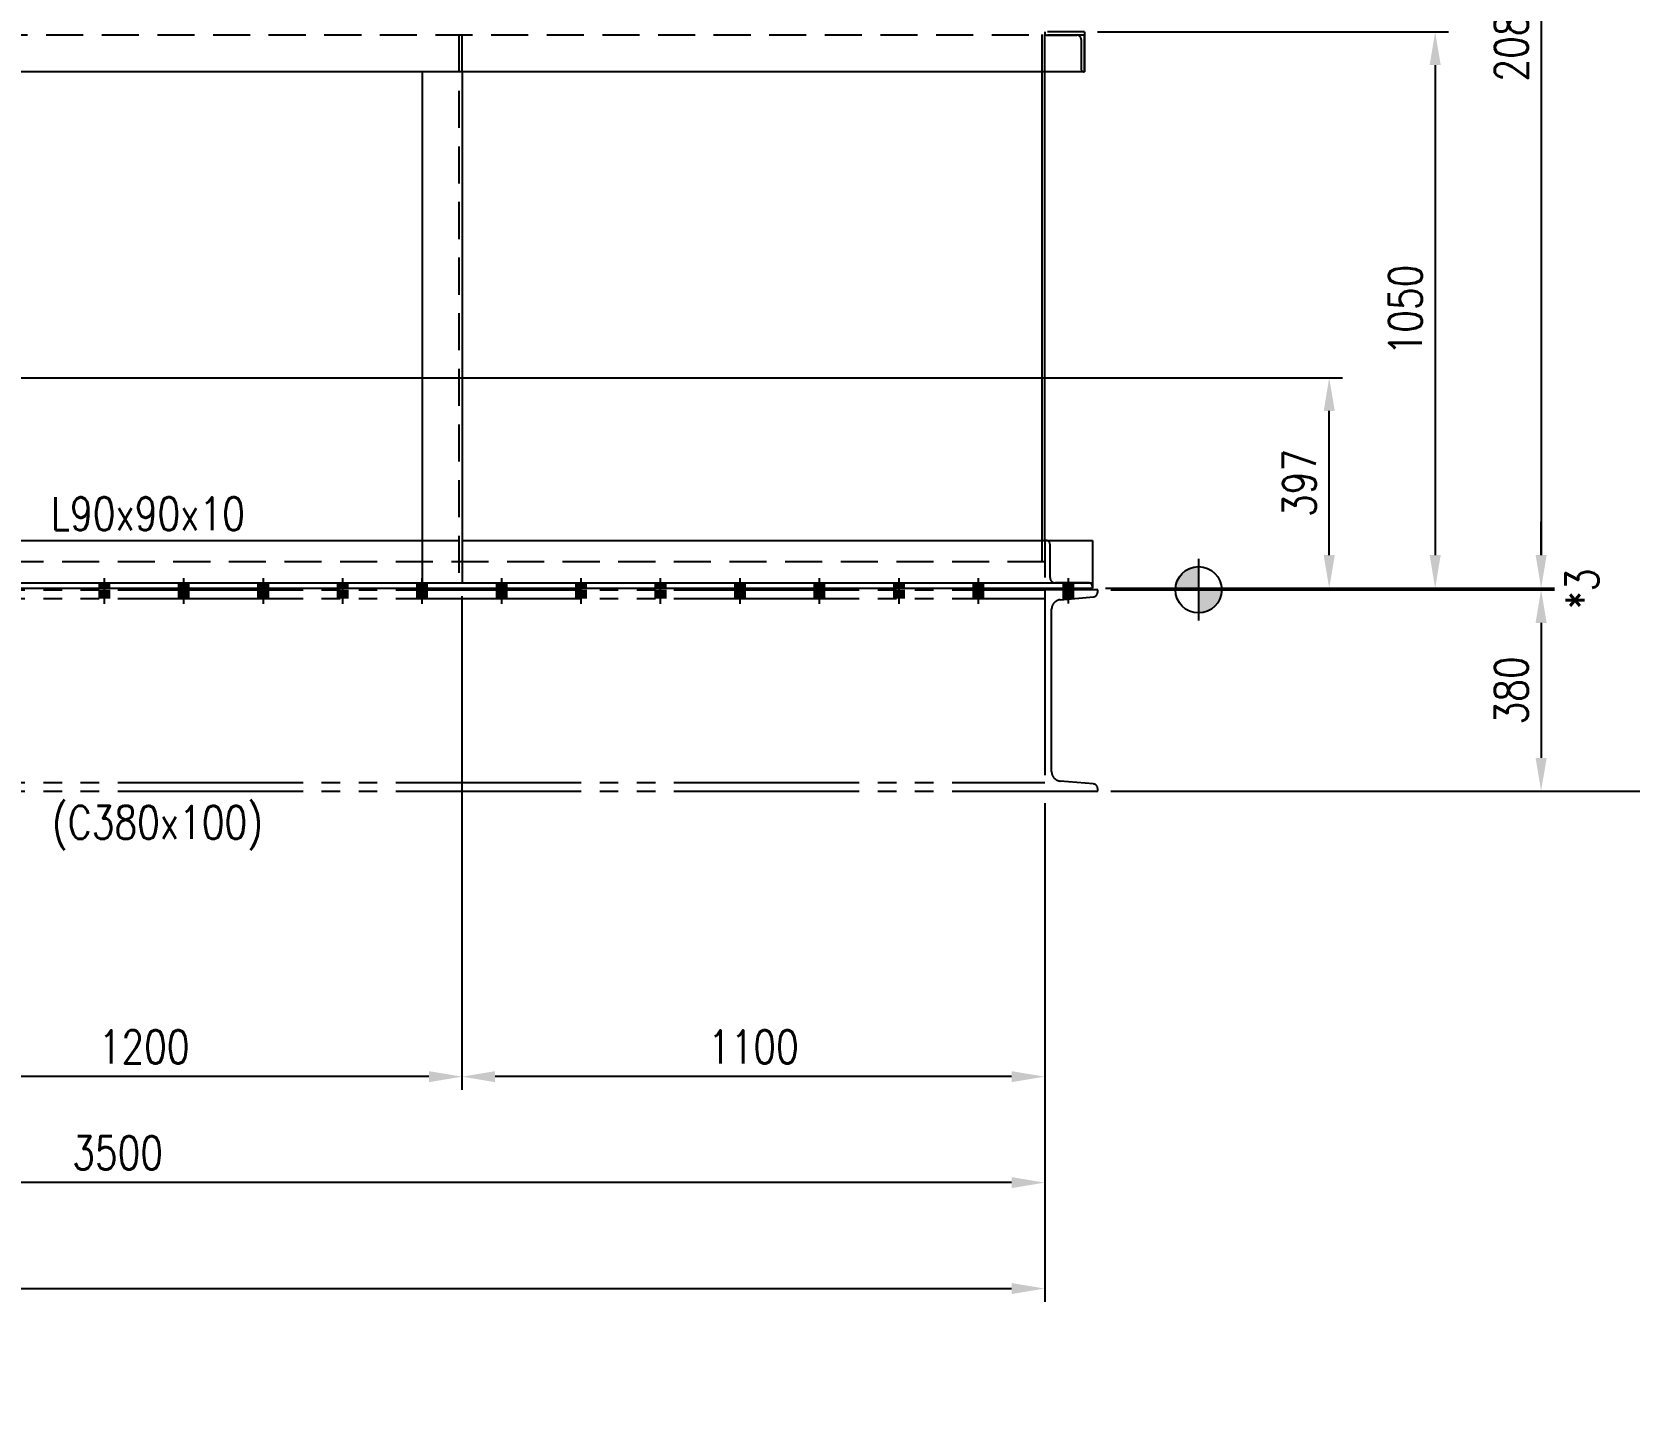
# Model space of a CAD drawing. Header units: millimetres. Extents: x 0 to 134087, y -49114 to 20834.
# Drawn here: x 60065 to 63080, y -41612 to -39022 of the extents above; entities that cross this region are included whole.
import ezdxf

# ---------------------------------------------------------------- set-up
doc = ezdxf.new("R2010")
doc.units = ezdxf.units.MM
doc.header["$LTSCALE"] = 35
for name, pattern in [('JNK-CENTER', [34, 30, -1.5, 1, -1.5]), ('JNK-HIDDEN', [3, 2, -1]), ('JNK-PHANTOM', [15, 10, -1, 1, -1, 1, -1])]:
    doc.linetypes.add(name, pattern=pattern)
for name, color, linetype in [('CEN-R', 1, 'JNK-CENTER'), ('CON-G', 3, 'Continuous'), ('CON-Y', 2, 'Continuous'), ('Dim-W', 7, 'Continuous'), ('HID-Y', 2, 'JNK-HIDDEN'), ('PHA-M', 6, 'JNK-PHANTOM'), ('STL-OBJT', 7, 'Continuous')]:
    doc.layers.add(name, color=color, linetype=linetype)
doc.styles.add('SIMPLEX', font='simplex.shx', dxfattribs={"width": 0.8})
doc.dimstyles.new('DIM25', dxfattribs={"dimscale": 25, "dimtxt": 2.5, "dimasz": 2.5, "dimexe": 1, "dimexo": 1, "dimgap": 1, "dimtad": 1, "dimdec": 1, "dimdsep": 46, "dimtxsty": 'SIMPLEX', "dimcen": 0, "dimclrt": 2, "dimazin": 2, "dimtfac": 1, "dimtdec": 1, "dimtix": 1, "dimtmove": 2, "dimatfit": 0, "dimfxl": 0.18, "dimtolj": 1, "dimtzin": 0, "dimarcsym": 0})

# ---------------------------------------------------------------- blocks, each defined once
blk = doc.blocks.new('*D2572')
at = {"layer": 'DEFPOINTS', "color": 0, "transparency": 16777216}
for p in [(60877.1, -40062.2), (61977.1, -40455.2), (60877.1, -40994.3)]:
    blk.add_point(p, dxfattribs=at)
at = {"layer": 'Dim-W', "color": 0, "lineweight": -2, "transparency": 16777216}
for p, q in [((60877.1, -40087.2), (60877.1, -41019.3)), ((61977.1, -40480.2), (61977.1, -41019.3)), ((61914.6, -40994.3), (60939.6, -40994.3))]:
    blk.add_line(p, q, dxfattribs=at)
at = {"layer": 'Dim-W', "color": 0, "transparency": 16777216}
for points in [[(60939.6, -40983.9), (60939.6, -41004.7), (60877.1, -40994.3)], [(61914.6, -40983.9), (61914.6, -41004.7), (61977.1, -40994.3)]]:
    blk.add_solid(points, dxfattribs=at)
at = {"layer": 'Dim-W', "color": 2, "transparency": 16777216, "insert": (61427.1, -40938), "char_height": 62.5, "attachment_point": 5, "style": 'SIMPLEX', "bg_fill": 3, "box_fill_scale": 1.1, "bg_fill_color": 256, "bg_fill_true_color": 13158600, "bg_fill_transparency": 0}
blk.add_mtext('\\A1;1100', dxfattribs=at)
blk = doc.blocks.new('*D2573')
at = {"layer": 'DEFPOINTS', "color": 0, "transparency": 16777216}
for p in [(59677.1, -40062.2), (60877.1, -40062.2), (59677.1, -40994.3)]:
    blk.add_point(p, dxfattribs=at)
at = {"layer": 'Dim-W', "color": 0, "lineweight": -2, "transparency": 16777216}
for p, q in [((59677.1, -40087.2), (59677.1, -41019.3)), ((60877.1, -40087.2), (60877.1, -41019.3)), ((60814.6, -40994.3), (59739.6, -40994.3))]:
    blk.add_line(p, q, dxfattribs=at)
at = {"layer": 'Dim-W', "color": 0, "transparency": 16777216}
for points in [[(59739.6, -40983.9), (59739.6, -41004.7), (59677.1, -40994.3)], [(60814.6, -40983.9), (60814.6, -41004.7), (60877.1, -40994.3)]]:
    blk.add_solid(points, dxfattribs=at)
at = {"layer": 'Dim-W', "color": 2, "transparency": 16777216, "insert": (60277.1, -40938), "char_height": 62.5, "attachment_point": 5, "style": 'SIMPLEX', "bg_fill": 3, "box_fill_scale": 1.1, "bg_fill_color": 256, "bg_fill_true_color": 13158600, "bg_fill_transparency": 0}
blk.add_mtext('\\A1;1200', dxfattribs=at)
blk = doc.blocks.new('*D2576')
at = {"layer": 'DEFPOINTS', "color": 0, "transparency": 16777216}
for p in [(61977.1, -40455.2), (58477.1, -40555.2), (58477.1, -41194.3)]:
    blk.add_point(p, dxfattribs=at)
at = {"layer": 'Dim-W', "color": 0, "lineweight": -2, "transparency": 16777216}
for p, q in [((61977.1, -40480.2), (61977.1, -41219.3)), ((58477.1, -40580.2), (58477.1, -41219.3)), ((61914.6, -41194.3), (58539.6, -41194.3))]:
    blk.add_line(p, q, dxfattribs=at)
at = {"layer": 'Dim-W', "color": 0, "transparency": 16777216}
for points in [[(58539.6, -41183.9), (58539.6, -41204.7), (58477.1, -41194.3)], [(61914.6, -41183.9), (61914.6, -41204.7), (61977.1, -41194.3)]]:
    blk.add_solid(points, dxfattribs=at)
at = {"layer": 'Dim-W', "color": 2, "transparency": 16777216, "insert": (60227.1, -41138), "char_height": 62.5, "attachment_point": 5, "style": 'SIMPLEX', "bg_fill": 3, "box_fill_scale": 1.1, "bg_fill_color": 256, "bg_fill_true_color": 13158600, "bg_fill_transparency": 0}
blk.add_mtext('\\A1;3500', dxfattribs=at)
blk = doc.blocks.new('*D2645')
at = {"layer": 'DEFPOINTS', "color": 0, "transparency": 16777216}
for p in [(54977.1, -40454.1), (61977.1, -40453.3), (61977.1, -41394.3)]:
    blk.add_point(p, dxfattribs=at)
at = {"layer": 'Dim-W', "color": 0, "lineweight": -2, "transparency": 16777216}
for p, q in [((54977.1, -40479.1), (54977.1, -41419.3)), ((61977.1, -40478.3), (61977.1, -41419.3)), ((55039.6, -41394.3), (61914.6, -41394.3))]:
    blk.add_line(p, q, dxfattribs=at)
at = {"layer": 'Dim-W', "color": 0, "transparency": 16777216}
for points in [[(55039.6, -41383.9), (55039.6, -41404.7), (54977.1, -41394.3)], [(61914.6, -41383.9), (61914.6, -41404.7), (61977.1, -41394.3)]]:
    blk.add_solid(points, dxfattribs=at)
at = {"layer": 'Dim-W', "color": 2, "transparency": 16777216, "char_height": 62.5, "attachment_point": 5, "style": 'SIMPLEX'}
for s, insert in [('\\A1;7000', (58477.1, -41338)), ('\\A1;(O/O CASING PL.)', (58477.1, -41466.9))]:
    blk.add_mtext(s, dxfattribs=dict(at, insert=insert))
blk = doc.blocks.new('*D2584')
at = {"layer": 'DEFPOINTS', "color": 0, "transparency": 16777216}
for p in [(62052.1, -37988.2), (62067.1, -40072.2), (62914.2, -40072.2)]:
    blk.add_point(p, dxfattribs=at)
at = {"layer": 'Dim-W', "color": 0, "lineweight": -2, "transparency": 16777216}
for p, q in [((62077.1, -37988.2), (62939.2, -37988.2)), ((62914.2, -38050.7), (62914.2, -40009.7)), ((62092.1, -40072.2), (62939.2, -40072.2))]:
    blk.add_line(p, q, dxfattribs=at)
at = {"layer": 'Dim-W', "color": 0, "transparency": 16777216}
for points in [[(62903.8, -38050.7), (62924.7, -38050.7), (62914.2, -37988.2)], [(62903.8, -40009.7), (62924.7, -40009.7), (62914.2, -40072.2)]]:
    blk.add_solid(points, dxfattribs=at)
at = {"layer": 'Dim-W', "color": 2, "transparency": 16777216, "insert": (62858, -39030.2), "char_height": 62.5, "attachment_point": 5, "rotation": 90, "style": 'SIMPLEX', "bg_fill": 3, "box_fill_scale": 1.1, "bg_fill_color": 256, "bg_fill_true_color": 13158600, "bg_fill_transparency": 0}
blk.add_mtext('\\A1;2084', dxfattribs=at)
blk = doc.blocks.new('*D2585')
at = {"layer": 'DEFPOINTS', "color": 0, "transparency": 16777216}
for p in [(62077.1, -40075.2), (62077.1, -40455.2), (62914.2, -40455.2)]:
    blk.add_point(p, dxfattribs=at)
at = {"layer": 'Dim-W', "color": 0, "lineweight": -2, "transparency": 16777216}
for p, q in [((62102.1, -40075.2), (62939.2, -40075.2)), ((62914.2, -40137.7), (62914.2, -40392.7)), ((62102.1, -40455.2), (62939.2, -40455.2))]:
    blk.add_line(p, q, dxfattribs=at)
at = {"layer": 'Dim-W', "color": 0, "transparency": 16777216}
for points in [[(62903.8, -40137.7), (62924.7, -40137.7), (62914.2, -40075.2)], [(62903.8, -40392.7), (62924.7, -40392.7), (62914.2, -40455.2)]]:
    blk.add_solid(points, dxfattribs=at)
at = {"layer": 'Dim-W', "color": 2, "transparency": 16777216, "insert": (62858, -40265.2), "char_height": 62.5, "attachment_point": 5, "rotation": 90, "style": 'SIMPLEX', "bg_fill": 3, "box_fill_scale": 1.1, "bg_fill_color": 256, "bg_fill_true_color": 13158600, "bg_fill_transparency": 0}
blk.add_mtext('\\A1;380', dxfattribs=at)
blk = doc.blocks.new('*D2587')
at = {"layer": 'DEFPOINTS', "color": 0, "transparency": 16777216}
for p in [(59205.1, -36155.2), (62077.1, -40455.2), (63114.2, -40455.2)]:
    blk.add_point(p, dxfattribs=at)
at = {"layer": 'Dim-W', "color": 0, "lineweight": -2, "transparency": 16777216}
for p, q in [((59230.1, -36155.2), (63139.2, -36155.2)), ((63114.2, -36217.7), (63114.2, -40392.7)), ((62102.1, -40455.2), (63139.2, -40455.2))]:
    blk.add_line(p, q, dxfattribs=at)
at = {"layer": 'Dim-W', "color": 0, "transparency": 16777216}
for points in [[(63103.8, -36217.7), (63124.7, -36217.7), (63114.2, -36155.2)], [(63103.8, -40392.7), (63124.7, -40392.7), (63114.2, -40455.2)]]:
    blk.add_solid(points, dxfattribs=at)
at = {"layer": 'Dim-W', "color": 2, "transparency": 16777216, "insert": (63058, -38305.2), "char_height": 62.5, "attachment_point": 5, "rotation": 90, "style": 'SIMPLEX', "bg_fill": 3, "box_fill_scale": 1.1, "bg_fill_color": 256, "bg_fill_true_color": 13158600, "bg_fill_transparency": 0}
blk.add_mtext('\\A1;4300', dxfattribs=at)
blk = doc.blocks.new('FS-MARK')
h = blk.add_hatch(color=256)
edge = h.paths.add_edge_path()
edge.add_arc((0, 0), 1.75, 90, 180)
edge.add_line((-1.75, 0), (0, 0))
edge.add_line((0, 0), (0, 1.75))
h = blk.add_hatch(color=256)
edge = h.paths.add_edge_path()
edge.add_line((0, 0), (0, -1.75))
edge.add_arc((0, 0), 1.75, 270, 360)
edge.add_line((1.75, 0), (0, 0))
for p, q in [((0, 2.33), (0, -2.33)), ((2.33, 0), (-2.33, 0))]:
    blk.add_line(p, q)
blk.add_circle((0, 0), 1.75)
at = {"layer": 'CON-Y', "style": 'SIMPLEX', "width": 0.8}
blk.add_attdef('F.S.', (3.19, 1), '', height=2.5, dxfattribs=at)
blk = doc.blocks.new('*D2590')
at = {"layer": 'DEFPOINTS', "color": 0, "transparency": 16777216}
for p in [(59404.1, -39675.2), (62514.2, -39675.2), (62067.1, -40072.2)]:
    blk.add_point(p, dxfattribs=at)
at = {"layer": 'Dim-W', "color": 0, "lineweight": -2, "transparency": 16777216}
for p, q in [((59429.1, -39675.2), (62539.2, -39675.2)), ((62514.2, -40009.7), (62514.2, -39737.7)), ((62092.1, -40072.2), (62539.2, -40072.2))]:
    blk.add_line(p, q, dxfattribs=at)
at = {"layer": 'Dim-W', "color": 0, "transparency": 16777216}
for points in [[(62503.8, -39737.7), (62524.7, -39737.7), (62514.2, -39675.2)], [(62503.8, -40009.7), (62524.7, -40009.7), (62514.2, -40072.2)]]:
    blk.add_solid(points, dxfattribs=at)
at = {"layer": 'Dim-W', "color": 2, "transparency": 16777216, "insert": (62458, -39873.7), "char_height": 62.5, "attachment_point": 5, "rotation": 90, "style": 'SIMPLEX', "bg_fill": 3, "box_fill_scale": 1.1, "bg_fill_color": 256, "bg_fill_true_color": 13158600, "bg_fill_transparency": 0}
blk.add_mtext('\\A1;397', dxfattribs=at)
blk = doc.blocks.new('*D2592')
at = {"layer": 'DEFPOINTS', "color": 0, "transparency": 16777216}
for p in [(62914.2, -40072.2), (62914.2, -40075.2), (62914.2, -40075.2)]:
    blk.add_point(p, dxfattribs=at)
at = {"layer": 'Dim-W', "color": 0, "lineweight": -2, "transparency": 16777216}
for p, q in [((62914.2, -40009.7), (62914.2, -39947.2)), ((62914.2, -40072.2), (62914.2, -40075.2)), ((62914.2, -40137.7), (62914.2, -40200.2))]:
    blk.add_line(p, q, dxfattribs=at)
at = {"layer": 'Dim-W', "color": 0, "transparency": 16777216}
for points in [[(62903.8, -40009.7), (62924.7, -40009.7), (62914.2, -40072.2)], [(62903.8, -40137.7), (62924.7, -40137.7), (62914.2, -40075.2)]]:
    blk.add_solid(points, dxfattribs=at)
at = {"layer": 'Dim-W', "color": 2, "transparency": 16777216, "insert": (62991.5, -40073.7), "char_height": 62.5, "attachment_point": 5, "rotation": 90, "style": 'SIMPLEX', "bg_fill": 3, "box_fill_scale": 1.1, "bg_fill_color": 256, "bg_fill_true_color": 13158600, "bg_fill_transparency": 0}
blk.add_mtext('\\A1;*3', dxfattribs=at)
blk = doc.blocks.new('*D2623')
at = {"layer": 'DEFPOINTS', "color": 0, "transparency": 16777216}
for p in [(62052.1, -39022.2), (62067.1, -40072.2), (62714.2, -40072.2)]:
    blk.add_point(p, dxfattribs=at)
at = {"layer": 'Dim-W', "color": 0, "lineweight": -2, "transparency": 16777216}
for p, q in [((62077.1, -39022.2), (62739.2, -39022.2)), ((62714.2, -39084.7), (62714.2, -40009.7)), ((62092.1, -40072.2), (62739.2, -40072.2))]:
    blk.add_line(p, q, dxfattribs=at)
at = {"layer": 'Dim-W', "color": 0, "transparency": 16777216}
for points in [[(62703.8, -39084.7), (62724.7, -39084.7), (62714.2, -39022.2)], [(62703.8, -40009.7), (62724.7, -40009.7), (62714.2, -40072.2)]]:
    blk.add_solid(points, dxfattribs=at)
at = {"layer": 'Dim-W', "color": 2, "transparency": 16777216, "insert": (62658, -39547.2), "char_height": 62.5, "attachment_point": 5, "rotation": 90, "style": 'SIMPLEX', "bg_fill": 3, "box_fill_scale": 1.1, "bg_fill_color": 256, "bg_fill_true_color": 13158600, "bg_fill_transparency": 0}
blk.add_mtext('\\A1;1050', dxfattribs=at)

msp = doc.modelspace()

# ---------------------------------------------------------------- linework, layer by layer
at = {"layer": 'CON-G'}
for p, q in [((60802.1409, -39097.2481), (60802.1409, -40062.2481)), ((60877.1409, -39097.2481), (60877.1409, -40062.2481)), ((61972.1409, -39982.2481), (61972.1409, -39097.2481)), ((61977.1409, -39982.2481), (61977.1409, -39097.2481)), ((59677.1409, -39982.2481), (60802.1409, -39982.2481)), ((60877.1409, -39982.2481), (62067.1409, -39982.2481)), ((62067.1409, -39982.2481), (62067.1409, -40072.2481)), ((54887.1409, -40062.2481), (62067.1409, -40062.2481)), ((54887.1409, -40072.2481), (62067.1409, -40072.2481))]:
    msp.add_line(p, q, dxfattribs=at)
at = {"layer": 'HID-Y'}
for p, q in [((60871.1409, -39028.2481), (60871.1409, -40062.2481)), ((60802.1409, -39982.2481), (60877.1409, -39982.2481)), ((61972.1409, -40022.2481), (61972.1409, -39982.2481)), ((61977.1409, -40022.2481), (54977.1409, -40022.2481))]:
    msp.add_line(p, q, dxfattribs=at)
msp.add_lwpolyline([(61977.1409, -40072.2481), (62067.1409, -40072.2481), (62067.1409, -40069.2481, 0.414213562), (62060.1409, -40062.2481), (61997.1409, -40062.2481, -0.414213562), (61987.1409, -40052.2481), (61987.1409, -39989.2481, 0.414213562), (61980.1409, -39982.2481), (61977.1409, -39982.2481)], format="xyb", close=True, dxfattribs=at)
at = {"layer": 'PHA-M'}
for p, q in [((54977.1409, -40075.2481), (61977.1409, -40075.2481)), ((54977.1409, -40091.7481), (61977.1409, -40091.7481)), ((54977.1409, -40438.7481), (61977.1409, -40438.7481)), ((54977.1409, -40455.2481), (61977.1409, -40455.2481))]:
    msp.add_line(p, q, dxfattribs=at)
msp.add_lwpolyline([(61977.1409, -40075.2481), (61977.1409, -40455.2481), (62077.1409, -40455.2481), (62077.1409, -40450.8009, 0.388878732), (62068.9253, -40441.8351), (62006.5721, -40436.3799, -0.388878732), (61990.1409, -40418.4484), (61990.1409, -40112.0478, -0.388878732), (62006.5721, -40094.1163), (62068.9253, -40088.6611, 0.388878732), (62077.1409, -40079.6954), (62077.1409, -40075.2481)], format="xyb", close=True, dxfattribs=at)

# ---------------------------------------------------------------- texts
at = {"layer": 'CON-Y', "style": 'SIMPLEX', "width": 0.8}
for s, p in [('L90x90x10', (60100.9388, -39962.9416)), ('(C380x100)', (60103.1848, -40545.6211))]:
    msp.add_text(s, height=62.5, dxfattribs=at).set_placement(p)

# ---------------------------------------------------------------- next in the draw order: dimensions: what is measured, and where the dimension line sits
at = {"layer": 'Dim-W'}
dim = msp.add_linear_dim(base=(62914.2408, -40072.2481), p1=(62052.1409, -37988.2481), p2=(62067.1409, -40072.2481), angle=90, dimstyle='DIM25', override={"dimdec": 0, "dimtdec": 0, "dimtix": 0, "dimtmove": 0, "dimatfit": 2, "dimtfill": 1}, dxfattribs=at)
dim.commit()
dim.dimension.update_dxf_attribs({"geometry": '*D2584', "text_midpoint": (62857.9908, -39030.2481)})
dim = msp.add_linear_dim(base=(60877.1409, -40994.2964), p1=(61977.1409, -40455.2481), p2=(60877.1409, -40062.2481), angle=180, dimstyle='DIM25', override={"dimdec": 0, "dimtdec": 0, "dimtix": 0, "dimtmove": 0, "dimatfit": 2, "dimtfill": 1}, dxfattribs=at)
dim.commit()
dim.dimension.update_dxf_attribs({"geometry": '*D2572', "text_midpoint": (61427.1409, -40994.2964), "dimtype": 160})

# ---------------------------------------------------------------- next in the draw order: dimensions: what is measured, and where the dimension line sits
for base, p1, p2, angle, picture, middle in [((59677.1409, -40994.2964), (60877.1409, -40062.2481), (59677.1409, -40062.2481), 180, '*D2573', (60277.1409, -40938.0464)), ((62914.2408, -40455.2481), (62077.1409, -40075.2481), (62077.1409, -40455.2481), 90, '*D2585', (62857.9908, -40265.2481))]:
    dim = msp.add_linear_dim(base=base, p1=p1, p2=p2, angle=angle, dimstyle='DIM25', override={"dimdec": 0, "dimtdec": 0, "dimtix": 0, "dimatfit": 2, "dimtfill": 1}, dxfattribs=at)
    dim.commit()
    dim.dimension.update_dxf_attribs({"geometry": picture, "text_midpoint": middle})

# ---------------------------------------------------------------- next in the draw order: dimensions: what is measured, and where the dimension line sits
dim = msp.add_linear_dim(base=(58477.1409, -41194.2964), p1=(61977.1409, -40455.2481), p2=(58477.1409, -40555.2481), angle=180, dimstyle='DIM25', override={"dimdec": 0, "dimtdec": 0, "dimtix": 0, "dimtmove": 0, "dimatfit": 2, "dimtfill": 1}, dxfattribs=at)
dim.commit()
dim.dimension.update_dxf_attribs({"geometry": '*D2576', "text_midpoint": (60227.1409, -41194.2964), "dimtype": 160})

# ---------------------------------------------------------------- next in the draw order: dimensions: what is measured, and where the dimension line sits
dim = msp.add_linear_dim(base=(61977.1409, -41394.2964), p1=(54977.1409, -40454.14), p2=(61977.1409, -40453.2657), text='<>\\X(O/O CASING PL.)', dimstyle='DIM25', dxfattribs=at)
dim.commit()
dim.dimension.update_dxf_attribs({"geometry": '*D2645', "text_midpoint": (58477.1409, -41394.2964)})

# ---------------------------------------------------------------- next in the draw order: dimensions: what is measured, and where the dimension line sits
dim = msp.add_linear_dim(base=(63114.2408, -40455.2481), p1=(59205.1409, -36155.2481), p2=(62077.1409, -40455.2481), angle=90, dimstyle='DIM25', override={"dimdec": 0, "dimtdec": 0, "dimtix": 0, "dimtmove": 0, "dimatfit": 2, "dimtfill": 1}, dxfattribs=at)
dim.commit()
dim.dimension.update_dxf_attribs({"geometry": '*D2587', "text_midpoint": (63114.2408, -38305.2481), "dimtype": 160})

# ---------------------------------------------------------------- next in the draw order: linework, layer by layer
at = {"layer": 'CON-G'}
for p, q in [((62052.1409, -39022.2481), (62052.1409, -39097.2481)), ((62052.1409, -39097.2481), (54902.1409, -39097.2481))]:
    msp.add_line(p, q, dxfattribs=at)
at = {"layer": 'HID-Y'}
for p, q in [((62052.1409, -39028.2481), (54902.1409, -39028.2481)), ((60877.1409, -39097.2481), (60877.1409, -39028.2481)), ((61972.1409, -39097.2481), (61972.1409, -39022.2481)), ((61977.1409, -39097.2481), (61977.1409, -39022.2481))]:
    msp.add_line(p, q, dxfattribs=at)
msp.add_lwpolyline([(62052.1409, -39022.2481), (61977.1409, -39022.2481), (61977.1409, -39024.2481, 0.414213562), (61981.1409, -39028.2481), (62037.6409, -39028.2481, -0.414213562), (62046.1409, -39036.7481), (62046.1409, -39093.2481, 0.414213562), (62050.1409, -39097.2481), (62052.1409, -39097.2481)], format="xyb", close=True, dxfattribs=at)

# ---------------------------------------------------------------- next in the draw order: block references
at = {"layer": 'STL-OBJT', "xscale": 25, "yscale": 25, "zscale": 25}
msp.add_blockref('FS-MARK', (62267.5462, -40075.2481), dxfattribs=at)

# ---------------------------------------------------------------- next in the draw order: dimensions: what is measured, and where the dimension line sits
at = {"layer": 'Dim-W'}
dim = msp.add_linear_dim(base=(62914.2408, -40075.2481), p1=(62914.2408, -40072.2481), p2=(62914.2408, -40075.2481), angle=90, text='*<>', dimstyle='DIM25', override={"dimdec": 3, "dimtdec": 3, "dimtix": 0, "dimatfit": 2, "dimtfill": 1}, dxfattribs=at)
dim.commit()
dim.dimension.update_dxf_attribs({"geometry": '*D2592', "text_midpoint": (62991.4661, -40073.7481), "dimtype": 160})

# ---------------------------------------------------------------- next in the draw order: dimensions: what is measured, and where the dimension line sits
dim = msp.add_linear_dim(base=(62514.2408, -39675.2481), p1=(62067.1409, -40072.2481), p2=(59404.1409, -39675.2481), angle=90, dimstyle='DIM25', override={"dimdec": 0, "dimtdec": 0, "dimtix": 0, "dimatfit": 2, "dimtfill": 1}, dxfattribs=at)
dim.commit()
dim.dimension.update_dxf_attribs({"geometry": '*D2590', "text_midpoint": (62457.9908, -39873.7481)})

# ---------------------------------------------------------------- next in the draw order: hatches: boundary and pattern name
h = msp.add_hatch(color=256, dxfattribs=at)
h.paths.add_polyline_path([(60202.1409, -40062.2481), (60211.6409, -40062.2481), (60211.6409, -40072.2481), (60202.1409, -40072.2481)])
h.paths.add_polyline_path([(60192.6409, -40062.2481), (60202.1409, -40062.2481), (60202.1409, -40072.2481), (60192.6409, -40072.2481)])
h.paths.add_polyline_path([(60202.1409, -40075.2481), (60211.6409, -40075.2481), (60211.6409, -40091.7481), (60202.1409, -40091.7481)])
h.paths.add_polyline_path([(60192.6409, -40075.2481), (60202.1409, -40075.2481), (60202.1409, -40091.7481), (60192.6409, -40091.7481)])
h = msp.add_hatch(color=256, dxfattribs=at)
h.paths.add_polyline_path([(60352.1409, -40062.2481), (60361.6409, -40062.2481), (60361.6409, -40072.2481), (60352.1409, -40072.2481)])
h.paths.add_polyline_path([(60342.6409, -40062.2481), (60352.1409, -40062.2481), (60352.1409, -40072.2481), (60342.6409, -40072.2481)])
h.paths.add_polyline_path([(60352.1409, -40075.2481), (60361.6409, -40075.2481), (60361.6409, -40091.7481), (60352.1409, -40091.7481)])
h.paths.add_polyline_path([(60342.6409, -40075.2481), (60352.1409, -40075.2481), (60352.1409, -40091.7481), (60342.6409, -40091.7481)])
h = msp.add_hatch(color=256, dxfattribs=at)
h.paths.add_polyline_path([(60502.1409, -40062.2481), (60511.6409, -40062.2481), (60511.6409, -40072.2481), (60502.1409, -40072.2481)])
h.paths.add_polyline_path([(60492.6409, -40062.2481), (60502.1409, -40062.2481), (60502.1409, -40072.2481), (60492.6409, -40072.2481)])
h.paths.add_polyline_path([(60502.1409, -40075.2481), (60511.6409, -40075.2481), (60511.6409, -40091.7481), (60502.1409, -40091.7481)])
h.paths.add_polyline_path([(60492.6409, -40075.2481), (60502.1409, -40075.2481), (60502.1409, -40091.7481), (60492.6409, -40091.7481)])
h = msp.add_hatch(color=256, dxfattribs=at)
h.paths.add_polyline_path([(60652.1409, -40062.2481), (60661.6409, -40062.2481), (60661.6409, -40072.2481), (60652.1409, -40072.2481)])
h.paths.add_polyline_path([(60642.6409, -40062.2481), (60652.1409, -40062.2481), (60652.1409, -40072.2481), (60642.6409, -40072.2481)])
h.paths.add_polyline_path([(60652.1409, -40075.2481), (60661.6409, -40075.2481), (60661.6409, -40091.7481), (60652.1409, -40091.7481)])
h.paths.add_polyline_path([(60642.6409, -40075.2481), (60652.1409, -40075.2481), (60652.1409, -40091.7481), (60642.6409, -40091.7481)])
h = msp.add_hatch(color=256, dxfattribs=at)
h.paths.add_polyline_path([(60802.1409, -40062.2481), (60811.6409, -40062.2481), (60811.6409, -40072.2481), (60802.1409, -40072.2481)])
h.paths.add_polyline_path([(60792.6409, -40062.2481), (60802.1409, -40062.2481), (60802.1409, -40072.2481), (60792.6409, -40072.2481)])
h.paths.add_polyline_path([(60802.1409, -40075.2481), (60811.6409, -40075.2481), (60811.6409, -40091.7481), (60802.1409, -40091.7481)])
h.paths.add_polyline_path([(60792.6409, -40075.2481), (60802.1409, -40075.2481), (60802.1409, -40091.7481), (60792.6409, -40091.7481)])
h = msp.add_hatch(color=256, dxfattribs=at)
h.paths.add_polyline_path([(60952.1409, -40062.2481), (60961.6409, -40062.2481), (60961.6409, -40072.2481), (60952.1409, -40072.2481)])
h.paths.add_polyline_path([(60942.6409, -40062.2481), (60952.1409, -40062.2481), (60952.1409, -40072.2481), (60942.6409, -40072.2481)])
h.paths.add_polyline_path([(60952.1409, -40075.2481), (60961.6409, -40075.2481), (60961.6409, -40091.7481), (60952.1409, -40091.7481)])
h.paths.add_polyline_path([(60942.6409, -40075.2481), (60952.1409, -40075.2481), (60952.1409, -40091.7481), (60942.6409, -40091.7481)])
h = msp.add_hatch(color=256, dxfattribs=at)
h.paths.add_polyline_path([(61102.1409, -40062.2481), (61111.6409, -40062.2481), (61111.6409, -40072.2481), (61102.1409, -40072.2481)])
h.paths.add_polyline_path([(61092.6409, -40062.2481), (61102.1409, -40062.2481), (61102.1409, -40072.2481), (61092.6409, -40072.2481)])
h.paths.add_polyline_path([(61102.1409, -40075.2481), (61111.6409, -40075.2481), (61111.6409, -40091.7481), (61102.1409, -40091.7481)])
h.paths.add_polyline_path([(61092.6409, -40075.2481), (61102.1409, -40075.2481), (61102.1409, -40091.7481), (61092.6409, -40091.7481)])
h = msp.add_hatch(color=256, dxfattribs=at)
h.paths.add_polyline_path([(61252.1409, -40062.2481), (61261.6409, -40062.2481), (61261.6409, -40072.2481), (61252.1409, -40072.2481)])
h.paths.add_polyline_path([(61242.6409, -40062.2481), (61252.1409, -40062.2481), (61252.1409, -40072.2481), (61242.6409, -40072.2481)])
h.paths.add_polyline_path([(61252.1409, -40075.2481), (61261.6409, -40075.2481), (61261.6409, -40091.7481), (61252.1409, -40091.7481)])
h.paths.add_polyline_path([(61242.6409, -40075.2481), (61252.1409, -40075.2481), (61252.1409, -40091.7481), (61242.6409, -40091.7481)])
h = msp.add_hatch(color=256, dxfattribs=at)
h.paths.add_polyline_path([(61402.1409, -40062.2481), (61411.6409, -40062.2481), (61411.6409, -40072.2481), (61402.1409, -40072.2481)])
h.paths.add_polyline_path([(61392.6409, -40062.2481), (61402.1409, -40062.2481), (61402.1409, -40072.2481), (61392.6409, -40072.2481)])
h.paths.add_polyline_path([(61402.1409, -40075.2481), (61411.6409, -40075.2481), (61411.6409, -40091.7481), (61402.1409, -40091.7481)])
h.paths.add_polyline_path([(61392.6409, -40075.2481), (61402.1409, -40075.2481), (61402.1409, -40091.7481), (61392.6409, -40091.7481)])
h = msp.add_hatch(color=256, dxfattribs=at)
h.paths.add_polyline_path([(61552.1409, -40062.2481), (61561.6409, -40062.2481), (61561.6409, -40072.2481), (61552.1409, -40072.2481)])
h.paths.add_polyline_path([(61542.6409, -40062.2481), (61552.1409, -40062.2481), (61552.1409, -40072.2481), (61542.6409, -40072.2481)])
h.paths.add_polyline_path([(61552.1409, -40075.2481), (61561.6409, -40075.2481), (61561.6409, -40091.7481), (61552.1409, -40091.7481)])
h.paths.add_polyline_path([(61542.6409, -40075.2481), (61552.1409, -40075.2481), (61552.1409, -40091.7481), (61542.6409, -40091.7481)])
h = msp.add_hatch(color=256, dxfattribs=at)
h.paths.add_polyline_path([(61702.1409, -40062.2481), (61711.6409, -40062.2481), (61711.6409, -40072.2481), (61702.1409, -40072.2481)])
h.paths.add_polyline_path([(61692.6409, -40062.2481), (61702.1409, -40062.2481), (61702.1409, -40072.2481), (61692.6409, -40072.2481)])
h.paths.add_polyline_path([(61702.1409, -40075.2481), (61711.6409, -40075.2481), (61711.6409, -40091.7481), (61702.1409, -40091.7481)])
h.paths.add_polyline_path([(61692.6409, -40075.2481), (61702.1409, -40075.2481), (61702.1409, -40091.7481), (61692.6409, -40091.7481)])
h = msp.add_hatch(color=256, dxfattribs=at)
h.paths.add_polyline_path([(61852.1409, -40062.2481), (61861.6409, -40062.2481), (61861.6409, -40072.2481), (61852.1409, -40072.2481)])
h.paths.add_polyline_path([(61842.6409, -40062.2481), (61852.1409, -40062.2481), (61852.1409, -40072.2481), (61842.6409, -40072.2481)])
h.paths.add_polyline_path([(61852.1409, -40075.2481), (61861.6409, -40075.2481), (61861.6409, -40091.7481), (61852.1409, -40091.7481)])
h.paths.add_polyline_path([(61842.6409, -40075.2481), (61852.1409, -40075.2481), (61852.1409, -40091.7481), (61842.6409, -40091.7481)])
h = msp.add_hatch(color=256, dxfattribs=at)
h.paths.add_polyline_path([(62022.1409, -40062.2481), (62031.6409, -40062.2481), (62031.6409, -40072.2481), (62022.1409, -40072.2481)])
h.paths.add_polyline_path([(62012.6409, -40062.2481), (62022.1409, -40062.2481), (62022.1409, -40072.2481), (62012.6409, -40072.2481)])
h.paths.add_polyline_path([(62022.1409, -40075.2481), (62031.6409, -40075.2481), (62031.6409, -40091.9231), (62022.1409, -40092.7542)])
h.paths.add_polyline_path([(62012.6409, -40075.2481), (62022.1409, -40075.2481), (62022.1409, -40092.7542), (62012.6409, -40093.5854)])

# ---------------------------------------------------------------- next in the draw order: linework, layer by layer
at = {"layer": 'CEN-R'}
for p, q in [((60202.1409, -40101.7481), (60202.1409, -40053.2481)), ((60352.1409, -40101.7481), (60352.1409, -40053.2481)), ((60502.1409, -40101.7481), (60502.1409, -40053.2481)), ((60652.1409, -40101.7481), (60652.1409, -40053.2481)), ((60802.1409, -40101.7481), (60802.1409, -40053.2481)), ((60952.1409, -40101.7481), (60952.1409, -40053.2481)), ((61102.1409, -40101.7481), (61102.1409, -40053.2481)), ((61252.1409, -40101.7481), (61252.1409, -40053.2481)), ((61402.1409, -40101.7481), (61402.1409, -40053.2481)), ((61552.1409, -40101.7481), (61552.1409, -40053.2481)), ((61702.1409, -40101.7481), (61702.1409, -40053.2481)), ((61852.1409, -40101.7481), (61852.1409, -40053.2481)), ((62022.1409, -40101.2481), (62022.1409, -40053.2481))]:
    msp.add_line(p, q, dxfattribs=at)
at = {"layer": 'HID-Y'}
for p, q in [((60192.6409, -40072.2481), (60192.6409, -40062.2481)), ((60211.6409, -40072.2481), (60211.6409, -40062.2481)), ((60342.6409, -40072.2481), (60342.6409, -40062.2481)), ((60361.6409, -40072.2481), (60361.6409, -40062.2481)), ((60492.6409, -40072.2481), (60492.6409, -40062.2481)), ((60511.6409, -40072.2481), (60511.6409, -40062.2481)), ((60642.6409, -40072.2481), (60642.6409, -40062.2481)), ((60661.6409, -40072.2481), (60661.6409, -40062.2481)), ((60792.6409, -40072.2481), (60792.6409, -40062.2481)), ((60811.6409, -40072.2481), (60811.6409, -40062.2481)), ((60942.6409, -40072.2481), (60942.6409, -40062.2481)), ((60961.6409, -40072.2481), (60961.6409, -40062.2481)), ((61092.6409, -40072.2481), (61092.6409, -40062.2481)), ((61111.6409, -40072.2481), (61111.6409, -40062.2481)), ((61242.6409, -40072.2481), (61242.6409, -40062.2481)), ((61261.6409, -40072.2481), (61261.6409, -40062.2481)), ((61392.6409, -40072.2481), (61392.6409, -40062.2481)), ((61411.6409, -40072.2481), (61411.6409, -40062.2481)), ((61542.6409, -40072.2481), (61542.6409, -40062.2481)), ((61561.6409, -40072.2481), (61561.6409, -40062.2481)), ((61692.6409, -40072.2481), (61692.6409, -40062.2481)), ((61711.6409, -40072.2481), (61711.6409, -40062.2481)), ((61842.6409, -40072.2481), (61842.6409, -40062.2481)), ((61861.6409, -40072.2481), (61861.6409, -40062.2481)), ((62012.6409, -40072.2481), (62012.6409, -40062.2481)), ((62031.6409, -40072.2481), (62031.6409, -40062.2481)), ((60192.6409, -40091.7481), (60192.6409, -40075.2481)), ((60211.6409, -40091.7481), (60211.6409, -40075.2481)), ((60342.6409, -40091.7481), (60342.6409, -40075.2481)), ((60361.6409, -40091.7481), (60361.6409, -40075.2481)), ((60492.6409, -40091.7481), (60492.6409, -40075.2481)), ((60511.6409, -40091.7481), (60511.6409, -40075.2481)), ((60642.6409, -40091.7481), (60642.6409, -40075.2481)), ((60661.6409, -40091.7481), (60661.6409, -40075.2481)), ((60792.6409, -40091.7481), (60792.6409, -40075.2481)), ((60811.6409, -40091.7481), (60811.6409, -40075.2481)), ((60942.6409, -40091.7481), (60942.6409, -40075.2481)), ((60961.6409, -40091.7481), (60961.6409, -40075.2481)), ((61092.6409, -40091.7481), (61092.6409, -40075.2481)), ((61111.6409, -40091.7481), (61111.6409, -40075.2481)), ((61242.6409, -40091.7481), (61242.6409, -40075.2481)), ((61261.6409, -40091.7481), (61261.6409, -40075.2481)), ((61392.6409, -40091.7481), (61392.6409, -40075.2481)), ((61411.6409, -40091.7481), (61411.6409, -40075.2481)), ((61542.6409, -40091.7481), (61542.6409, -40075.2481)), ((61561.6409, -40091.7481), (61561.6409, -40075.2481)), ((61692.6409, -40091.7481), (61692.6409, -40075.2481)), ((61711.6409, -40091.7481), (61711.6409, -40075.2481)), ((61842.6409, -40091.7481), (61842.6409, -40075.2481)), ((61861.6409, -40091.7481), (61861.6409, -40075.2481)), ((62012.6409, -40093.5854), (62012.6409, -40075.2481)), ((62031.6409, -40091.9231), (62031.6409, -40075.2481))]:
    msp.add_line(p, q, dxfattribs=at)

# ---------------------------------------------------------------- next in the draw order: dimensions: what is measured, and where the dimension line sits
at = {"layer": 'Dim-W'}
dim = msp.add_linear_dim(base=(62714.2408, -40072.2481), p1=(62052.1409, -39022.2481), p2=(62067.1409, -40072.2481), angle=90, dimstyle='DIM25', override={"dimdec": 0, "dimtdec": 0, "dimtix": 0, "dimatfit": 2, "dimtfill": 1}, dxfattribs=at)
dim.commit()
dim.dimension.update_dxf_attribs({"geometry": '*D2623', "text_midpoint": (62657.9908, -39547.2481)})

doc.saveas('drawing.dxf')
